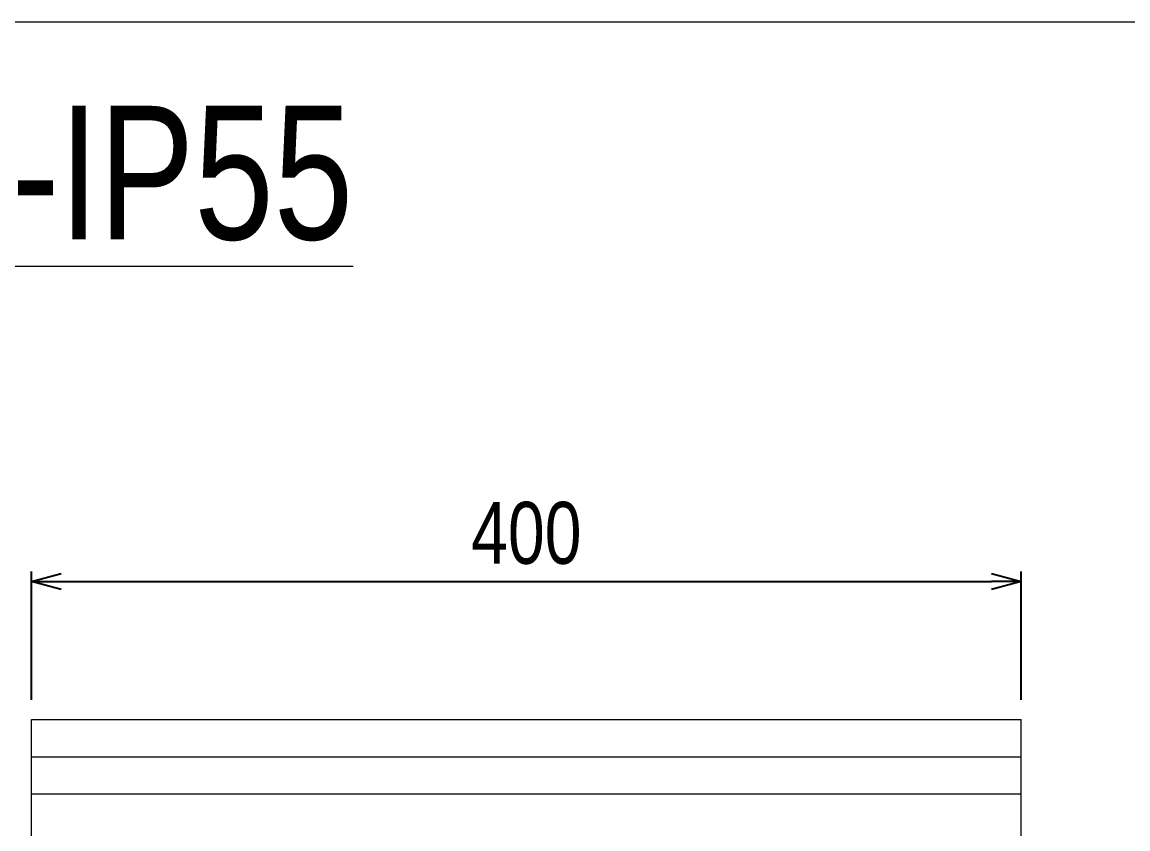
# Model space of a CAD drawing. Header units: millimetres. Extents: x 1748 to 4319, y 1305 to 3131.
# Drawn here: x 3019.7 to 3466.7, y 2768.8 to 3094.9 of the extents above; entities that cross this region are included whole.
import ezdxf

# ---------------------------------------------------------------- set-up
doc = ezdxf.new("R2010")
doc.units = ezdxf.units.MM
doc.layers.add('BUSBAR', color=3, linetype='Continuous')
doc.layers.add('FRAME070', color=5, linetype='Continuous')
doc.styles.add('TAMCO', font='cordia.shx', dxfattribs={"width": 0.8, "height": 25})
doc.dimstyles.new('TAMCO', dxfattribs={"dimtxt": 25, "dimasz": 12, "dimexe": 4, "dimexo": 8, "dimgap": 7, "dimtad": 2, "dimdec": 1, "dimdsep": 46, "dimtxsty": 'TAMCO', "dimblk": 'OPEN30', "dimcen": 2.5, "dimclrd": 4, "dimclre": 4, "dimclrt": 3, "dimadec": 0, "dimazin": 0, "dimtfac": 1, "dimtdec": 1, "dimtmove": 0, "dimatfit": 3, "dimldrblk": 'OPEN30', "dimfxl": 0, "dimarcsym": 0})

# ---------------------------------------------------------------- blocks, each defined once
blk = doc.blocks.new('_Open30')
at = {"color": 0, "linetype": 'ByBlock', "lineweight": -2}
for p, q in [((-1, 0.268), (0, 0)), ((0, 0), (-1, -0.268)), ((0, 0), (-1, 0))]:
    blk.add_line(p, q, dxfattribs=at)
blk = doc.blocks.new('*D44')
at = {"layer": 'BUSBAR', "color": 4, "lineweight": -2}
for p, q in [((3015.5, 2812.99), (2914.46, 2812.99)), ((2918.46, 2324.99), (2918.46, 2800.99)), ((3015.5, 2312.99), (2914.46, 2312.99))]:
    blk.add_line(p, q, dxfattribs=at)
at = {"layer": 'DEFPOINTS', "color": 0}
for p in [(2918.46, 2812.99), (3023.5, 2812.99), (3023.5, 2312.99)]:
    blk.add_point(p, dxfattribs=at)
at = {"layer": 'BUSBAR', "color": 4, "lineweight": -2, "xscale": 12, "yscale": 12, "zscale": 12}
for p, rotation in [((2918.46, 2812.99), 90), ((2918.46, 2312.99), 270)]:
    blk.add_blockref('_Open30', p, dxfattribs=dict(at, rotation=rotation))
at = {"layer": 'BUSBAR', "color": 3, "lineweight": 9, "insert": (2898.96, 2562.99), "char_height": 25, "attachment_point": 5, "rotation": 90, "style": 'TAMCO'}
blk.add_mtext('500', dxfattribs=at)
blk = doc.blocks.new('*D46')
at = {"color": 4, "lineweight": -2}
for p, q in [((3023.5, 2820.99), (3023.5, 2872.81)), ((3423.5, 2820.99), (3423.5, 2872.81)), ((3035.5, 2868.81), (3411.5, 2868.81))]:
    blk.add_line(p, q, dxfattribs=at)
at = {"layer": 'DEFPOINTS', "color": 0}
for p in [(3423.5, 2868.81), (3023.5, 2812.99), (3423.5, 2812.99)]:
    blk.add_point(p, dxfattribs=at)
at = {"color": 4, "lineweight": -2, "xscale": 12, "yscale": 12, "zscale": 12, "rotation": 180}
blk.add_blockref('_Open30', (3023.5, 2868.81), dxfattribs=at)
at = {"color": 4, "lineweight": -2, "xscale": 12, "yscale": 12, "zscale": 12}
blk.add_blockref('_Open30', (3423.5, 2868.81), dxfattribs=at)
at = {"color": 3, "insert": (3223.5, 2888.31), "char_height": 25, "attachment_point": 5, "style": 'TAMCO'}
blk.add_mtext('400', dxfattribs=at)

msp = doc.modelspace()

# ---------------------------------------------------------------- linework, layer by layer
at = {"color": 7, "linetype": 'Continuous', "lineweight": 9}
for p, q in [((3023.5, 2812.99), (3423.5, 2812.99)), ((3023.5, 2312.99), (3023.5, 2812.99)), ((3423.5, 2312.99), (3423.5, 2812.99)), ((3023.5, 2797.97), (3423.5, 2797.97)), ((3023.5, 2782.97), (3423.5, 2782.97))]:
    msp.add_line(p, q, dxfattribs=at)
at = {"layer": 'FRAME070', "lineweight": 9}
msp.add_line((4281.29, 3094.89), (1780.2, 3094.89), dxfattribs=at)
msp.add_line((4281.29, 3094.89), (1780.2, 3094.89), dxfattribs=at)

# ---------------------------------------------------------------- texts
at = {"layer": 'BUSBAR', "color": 4, "lineweight": 9, "insert": (2687.98, 3061.06), "char_height": 54, "attachment_point": 1, "style": 'TAMCO'}
msp.add_mtext('{\\LCES-STL-06-IP55}', dxfattribs=at)

# ---------------------------------------------------------------- dimensions: what is measured, and where the dimension line sits
at = {"color": 3}
dim = msp.add_linear_dim(base=(3423.5, 2868.81), p1=(3023.5, 2812.99), p2=(3423.5, 2812.99), dimstyle='TAMCO', override={"dimfxl": 0.3, "dimarcsym": 1}, dxfattribs=at)
dim.commit()
dim.dimension.update_dxf_attribs({"geometry": '*D46', "text_midpoint": (3223.5, 2888.31)})
at = {"layer": 'BUSBAR', "color": 2, "lineweight": 9}
dim = msp.add_linear_dim(base=(2918.46, 2812.99), p1=(3023.5, 2312.99), p2=(3023.5, 2812.99), angle=90, dimstyle='TAMCO', override={"dimarcsym": 1}, dxfattribs=at)
dim.commit()
dim.dimension.update_dxf_attribs({"geometry": '*D44', "text_midpoint": (2898.96, 2562.99)})

doc.saveas('drawing.dxf')
